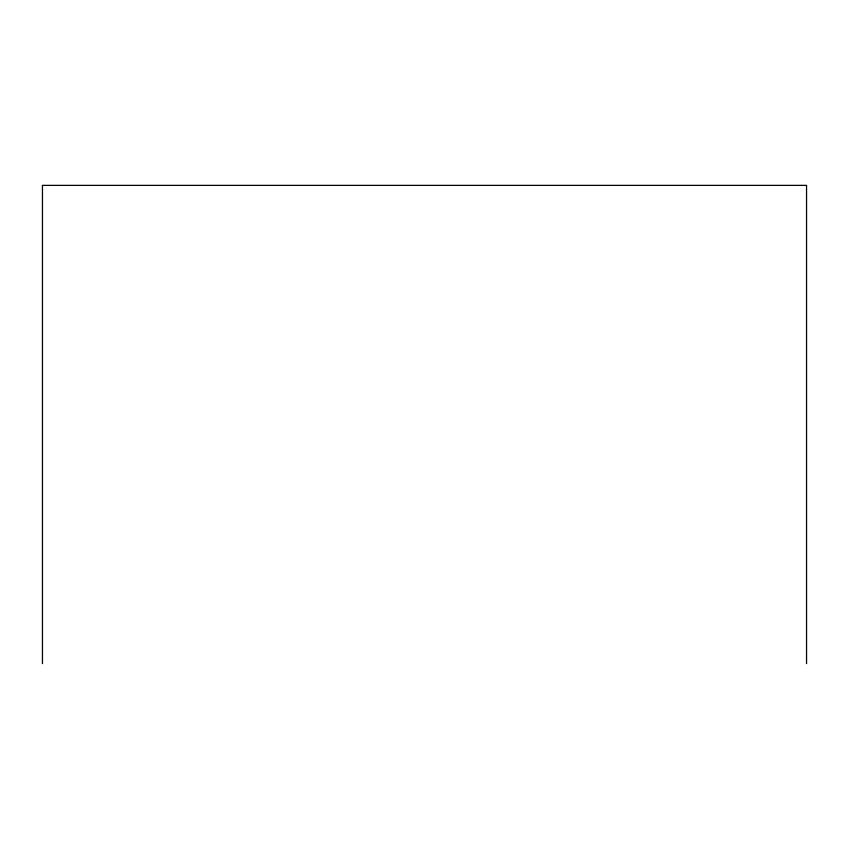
<?xml version="1.0" encoding="UTF-8"?>
<svg xmlns="http://www.w3.org/2000/svg" width="849" height="849" viewBox="0 0 849 849"><rect width="100%" height="100%" fill="white"/><g stroke="black" fill="none" stroke-linecap="round" stroke-linejoin="round"><path stroke-width="1.27" d="M806.55 663.631L806.55 185.369L42.45 185.369L42.45 663.631"/></g></svg>
